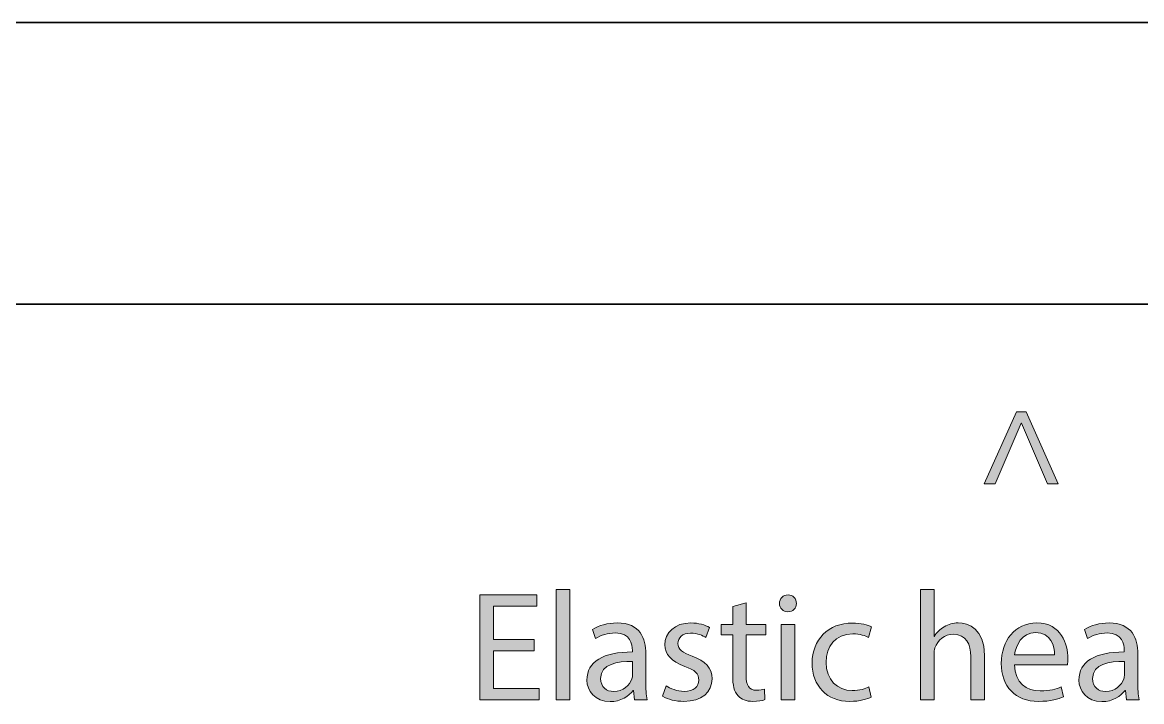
# Model space of a CAD drawing. Header units: inches. Extents: x 17 to 980, y -926 to -230.
# Drawn here: x 264.3 to 368.9, y -794.4 to -730.9 of the extents above; entities that cross this region are included whole.
import ezdxf

# ---------------------------------------------------------------- set-up
doc = ezdxf.new("R2010")
doc.units = ezdxf.units.IN
doc.header["$MEASUREMENT"] = 0
doc.layers.add('Layer 1', color=7, linetype='Continuous')

# ---------------------------------------------------------------- blocks, each defined once
blk = doc.blocks.new('block 6')
at = {"layer": 'Layer 1', "true_color": 0x231f20}
h = blk.add_hatch(color=179, dxfattribs=at)
h.dxf.hatch_style = 2
h.paths.add_polyline_path([(360.08, -774.04), (357.65, -768.39), (357.62, -768.39), (355.19, -774.04), (354.18, -774.04), (357.19, -767.33), (358.09, -767.33), (361.1, -774.04)])
h = blk.add_hatch(color=179, dxfattribs=at)
h.dxf.hatch_style = 2
h.paths.add_polyline_path([(314.18, -783.92), (315.46, -783.92), (315.46, -794.25), (314.18, -794.25)])
h = blk.add_hatch(color=179, dxfattribs=at)
h.dxf.hatch_style = 2
edge = h.paths.add_edge_path()
edge.add_spline(control_points=[(348.22, -783.92), (348.22, -783.92), (349.5, -783.92), (349.5, -783.92), (349.5, -783.92), (349.5, -788.31), (349.5, -788.31), (349.5, -788.31), (349.53, -788.31), (349.53, -788.31), (349.73, -787.95), (350.05, -787.63), (350.44, -787.41), (350.82, -787.19), (351.27, -787.05), (351.75, -787.05), (352.7, -787.05), (354.21, -787.63), (354.21, -790.06), (354.21, -790.06), (354.21, -794.25), (354.21, -794.25), (354.21, -794.25), (352.93, -794.25), (352.93, -794.25), (352.93, -794.25), (352.93, -790.2), (352.93, -790.2), (352.93, -789.07), (352.51, -788.11), (351.3, -788.11), (350.47, -788.11), (349.82, -788.69), (349.58, -789.39), (349.51, -789.56), (349.5, -789.75), (349.5, -790), (349.5, -790), (349.5, -794.25), (349.5, -794.25), (349.5, -794.25), (348.22, -794.25), (348.22, -794.25), (348.22, -794.25), (348.22, -783.92), (348.22, -783.92)], knot_values=[0, 0, 0, 0, 1, 1, 1, 2, 2, 2, 3, 3, 3, 4, 4, 4, 5, 5, 5, 6, 6, 6, 7, 7, 7, 8, 8, 8, 9, 9, 9, 10, 10, 10, 11, 11, 11, 12, 12, 12, 13, 13, 13, 14, 14, 14, 15, 15, 15, 15], degree=3, periodic=1)
h = blk.add_hatch(color=179, dxfattribs=at)
h.dxf.hatch_style = 2
h.paths.add_polyline_path([(312.14, -789.65), (308.33, -789.65), (308.33, -793.19), (312.58, -793.19), (312.58, -794.25), (307.06, -794.25), (307.06, -784.44), (312.36, -784.44), (312.36, -785.5), (308.33, -785.5), (308.33, -788.6), (312.14, -788.6)])
h = blk.add_hatch(color=179, dxfattribs=at)
h.dxf.hatch_style = 2
edge = h.paths.add_edge_path()
edge.add_spline(control_points=[(331.93, -785.18), (331.93, -785.18), (331.93, -787.21), (331.93, -787.21), (331.93, -787.21), (333.77, -787.21), (333.77, -787.21), (333.77, -787.21), (333.77, -788.18), (333.77, -788.18), (333.77, -788.18), (331.93, -788.18), (331.93, -788.18), (331.93, -788.18), (331.93, -791.98), (331.93, -791.98), (331.93, -792.85), (332.18, -793.35), (332.89, -793.35), (333.23, -793.35), (333.48, -793.3), (333.64, -793.26), (333.64, -793.26), (333.69, -794.22), (333.69, -794.22), (333.45, -794.32), (333.05, -794.39), (332.56, -794.39), (331.96, -794.39), (331.48, -794.21), (331.18, -793.86), (330.81, -793.48), (330.68, -792.85), (330.68, -792.02), (330.68, -792.02), (330.68, -788.18), (330.68, -788.18), (330.68, -788.18), (329.59, -788.18), (329.59, -788.18), (329.59, -788.18), (329.59, -787.21), (329.59, -787.21), (329.59, -787.21), (330.68, -787.21), (330.68, -787.21), (330.68, -787.21), (330.68, -785.52), (330.68, -785.52), (330.68, -785.52), (331.93, -785.18), (331.93, -785.18)], knot_values=[0, 0, 0, 0, 1, 1, 1, 2, 2, 2, 3, 3, 3, 4, 4, 4, 5, 5, 5, 6, 6, 6, 7, 7, 7, 8, 8, 8, 9, 9, 9, 10, 10, 10, 11, 11, 11, 12, 12, 12, 13, 13, 13, 14, 14, 14, 15, 15, 15, 16, 16, 16, 17, 17, 17, 17], degree=3, periodic=1)
h = blk.add_hatch(color=179, dxfattribs=at)
h.dxf.hatch_style = 2
edge = h.paths.add_edge_path()
edge.add_spline(control_points=[(336.63, -785.23), (336.65, -785.66), (336.33, -786.01), (335.82, -786.01), (335.37, -786.01), (335.05, -785.66), (335.05, -785.23), (335.05, -784.78), (335.38, -784.43), (335.85, -784.43), (336.33, -784.43), (336.63, -784.78), (336.63, -785.23)], knot_values=[0, 0, 0, 0, 1, 1, 1, 2, 2, 2, 3, 3, 3, 4, 4, 4, 4], degree=3, periodic=1)
h.paths.add_polyline_path([(335.21, -794.25), (335.21, -787.21), (336.49, -787.21), (336.49, -794.25)])
h = blk.add_hatch(color=179, dxfattribs=at)
h.dxf.hatch_style = 2
edge = h.paths.add_edge_path()
edge.add_spline(control_points=[(321.51, -794.25), (321.51, -794.25), (321.41, -793.36), (321.41, -793.36), (321.41, -793.36), (321.37, -793.36), (321.37, -793.36), (320.98, -793.91), (320.22, -794.41), (319.22, -794.41), (317.79, -794.41), (317.06, -793.4), (317.06, -792.39), (317.06, -790.68), (318.58, -789.75), (321.3, -789.77), (321.3, -789.77), (321.3, -789.62), (321.3, -789.62), (321.3, -789.04), (321.14, -787.99), (319.7, -787.99), (319.04, -787.99), (318.36, -788.2), (317.86, -788.52), (317.86, -788.52), (317.57, -787.67), (317.57, -787.67), (318.15, -787.29), (319, -787.05), (319.88, -787.05), (322.04, -787.05), (322.56, -788.52), (322.56, -789.93), (322.56, -789.93), (322.56, -792.56), (322.56, -792.56), (322.56, -793.17), (322.59, -793.77), (322.68, -794.25), (322.68, -794.25), (321.51, -794.25), (321.51, -794.25)], knot_values=[0, 0, 0, 0, 1, 1, 1, 2, 2, 2, 3, 3, 3, 4, 4, 4, 5, 5, 5, 6, 6, 6, 7, 7, 7, 8, 8, 8, 9, 9, 9, 10, 10, 10, 11, 11, 11, 12, 12, 12, 13, 13, 13, 14, 14, 14, 14], degree=3, periodic=1)
edge = h.paths.add_edge_path()
edge.add_spline(control_points=[(321.32, -790.65), (319.93, -790.63), (318.34, -790.87), (318.34, -792.24), (318.34, -793.07), (318.9, -793.46), (319.55, -793.46), (320.47, -793.46), (321.05, -792.88), (321.25, -792.28), (321.3, -792.15), (321.32, -792.01), (321.32, -791.88), (321.32, -791.88), (321.32, -790.65), (321.32, -790.65)], knot_values=[0, 0, 0, 0, 1, 1, 1, 2, 2, 2, 3, 3, 3, 4, 4, 4, 5, 5, 5, 5], degree=3, periodic=1)
h = blk.add_hatch(color=179, dxfattribs=at)
h.dxf.hatch_style = 2
edge = h.paths.add_edge_path()
edge.add_spline(control_points=[(324.45, -792.94), (324.83, -793.19), (325.5, -793.45), (326.14, -793.45), (327.07, -793.45), (327.51, -792.98), (327.51, -792.4), (327.51, -791.79), (327.15, -791.46), (326.2, -791.11), (324.93, -790.65), (324.34, -789.96), (324.34, -789.11), (324.34, -787.98), (325.25, -787.05), (326.77, -787.05), (327.48, -787.05), (328.11, -787.25), (328.5, -787.48), (328.5, -787.48), (328.18, -788.41), (328.18, -788.41), (327.9, -788.24), (327.39, -788.01), (326.74, -788.01), (325.98, -788.01), (325.56, -788.44), (325.56, -788.97), (325.56, -789.55), (325.98, -789.81), (326.9, -790.16), (328.12, -790.63), (328.75, -791.24), (328.75, -792.28), (328.75, -793.52), (327.79, -794.39), (326.11, -794.39), (325.34, -794.39), (324.63, -794.21), (324.13, -793.91), (324.13, -793.91), (324.45, -792.94), (324.45, -792.94)], knot_values=[0, 0, 0, 0, 1, 1, 1, 2, 2, 2, 3, 3, 3, 4, 4, 4, 5, 5, 5, 6, 6, 6, 7, 7, 7, 8, 8, 8, 9, 9, 9, 10, 10, 10, 11, 11, 11, 12, 12, 12, 13, 13, 13, 14, 14, 14, 14], degree=3, periodic=1)
h = blk.add_hatch(color=179, dxfattribs=at)
h.dxf.hatch_style = 2
edge = h.paths.add_edge_path()
edge.add_spline(control_points=[(343.63, -793.99), (343.3, -794.16), (342.56, -794.39), (341.61, -794.39), (339.49, -794.39), (338.1, -792.95), (338.1, -790.8), (338.1, -788.63), (339.59, -787.06), (341.89, -787.06), (342.64, -787.06), (343.31, -787.25), (343.66, -787.42), (343.66, -787.42), (343.37, -788.41), (343.37, -788.41), (343.07, -788.24), (342.58, -788.08), (341.89, -788.08), (340.27, -788.08), (339.4, -789.27), (339.4, -790.74), (339.4, -792.37), (340.45, -793.38), (341.84, -793.38), (342.57, -793.38), (343.05, -793.19), (343.41, -793.03), (343.41, -793.03), (343.63, -793.99), (343.63, -793.99)], knot_values=[0, 0, 0, 0, 1, 1, 1, 2, 2, 2, 3, 3, 3, 4, 4, 4, 5, 5, 5, 6, 6, 6, 7, 7, 7, 8, 8, 8, 9, 9, 9, 10, 10, 10, 10], degree=3, periodic=1)
h = blk.add_hatch(color=179, dxfattribs=at)
h.dxf.hatch_style = 2
edge = h.paths.add_edge_path()
edge.add_spline(control_points=[(357.01, -790.96), (357.04, -792.69), (358.14, -793.4), (359.42, -793.4), (360.34, -793.4), (360.89, -793.24), (361.37, -793.04), (361.37, -793.04), (361.59, -793.96), (361.59, -793.96), (361.14, -794.16), (360.37, -794.39), (359.25, -794.39), (357.08, -794.39), (355.78, -792.97), (355.78, -790.84), (355.78, -788.72), (357.04, -787.05), (359.09, -787.05), (361.39, -787.05), (362, -789.07), (362, -790.36), (362, -790.63), (361.97, -790.83), (361.95, -790.96), (361.95, -790.96), (357.01, -790.96), (357.01, -790.96)], knot_values=[0, 0, 0, 0, 1, 1, 1, 2, 2, 2, 3, 3, 3, 4, 4, 4, 5, 5, 5, 6, 6, 6, 7, 7, 7, 8, 8, 8, 9, 9, 9, 9], degree=3, periodic=1)
edge = h.paths.add_edge_path()
edge.add_spline(control_points=[(360.76, -790.04), (360.77, -789.23), (360.43, -787.96), (358.98, -787.96), (357.69, -787.96), (357.12, -789.16), (357.02, -790.04), (357.02, -790.04), (360.76, -790.04), (360.76, -790.04)], knot_values=[0, 0, 0, 0, 1, 1, 1, 2, 2, 2, 3, 3, 3, 3], degree=3, periodic=1)
h = blk.add_hatch(color=179, dxfattribs=at)
h.dxf.hatch_style = 2
edge = h.paths.add_edge_path()
edge.add_spline(control_points=[(367.48, -794.25), (367.48, -794.25), (367.38, -793.36), (367.38, -793.36), (367.38, -793.36), (367.34, -793.36), (367.34, -793.36), (366.94, -793.91), (366.19, -794.41), (365.18, -794.41), (363.76, -794.41), (363.03, -793.4), (363.03, -792.39), (363.03, -790.68), (364.54, -789.75), (367.26, -789.77), (367.26, -789.77), (367.26, -789.62), (367.26, -789.62), (367.26, -789.04), (367.11, -787.99), (365.66, -787.99), (365.01, -787.99), (364.33, -788.2), (363.83, -788.52), (363.83, -788.52), (363.54, -787.67), (363.54, -787.67), (364.12, -787.29), (364.97, -787.05), (365.85, -787.05), (368.01, -787.05), (368.53, -788.52), (368.53, -789.93), (368.53, -789.93), (368.53, -792.56), (368.53, -792.56), (368.53, -793.17), (368.56, -793.77), (368.65, -794.25), (368.65, -794.25), (367.48, -794.25), (367.48, -794.25)], knot_values=[0, 0, 0, 0, 1, 1, 1, 2, 2, 2, 3, 3, 3, 4, 4, 4, 5, 5, 5, 6, 6, 6, 7, 7, 7, 8, 8, 8, 9, 9, 9, 10, 10, 10, 11, 11, 11, 12, 12, 12, 13, 13, 13, 14, 14, 14, 14], degree=3, periodic=1)
edge = h.paths.add_edge_path()
edge.add_spline(control_points=[(367.29, -790.65), (365.9, -790.63), (364.31, -790.87), (364.31, -792.24), (364.31, -793.07), (364.86, -793.46), (365.52, -793.46), (366.44, -793.46), (367.02, -792.88), (367.22, -792.28), (367.26, -792.15), (367.29, -792.01), (367.29, -791.88), (367.29, -791.88), (367.29, -790.65), (367.29, -790.65)], knot_values=[0, 0, 0, 0, 1, 1, 1, 2, 2, 2, 3, 3, 3, 4, 4, 4, 5, 5, 5, 5], degree=3, periodic=1)
at = {"layer": 'Layer 1', "lineweight": 0}
for points in [[(360.08, -774.04), (357.65, -768.39), (357.62, -768.39), (355.19, -774.04), (354.18, -774.04), (357.19, -767.33), (358.09, -767.33), (361.1, -774.04), (360.08, -774.04)], [(314.18, -783.92), (315.46, -783.92), (315.46, -794.25), (314.18, -794.25), (314.18, -783.92)], [(312.14, -789.65), (308.33, -789.65), (308.33, -793.19), (312.58, -793.19), (312.58, -794.25), (307.06, -794.25), (307.06, -784.44), (312.36, -784.44), (312.36, -785.5), (308.33, -785.5), (308.33, -788.6), (312.14, -788.6), (312.14, -789.65)], [(335.21, -794.25), (335.21, -787.21), (336.49, -787.21), (336.49, -794.25), (335.21, -794.25)]]:
    blk.add_lwpolyline(points, dxfattribs=at)
for points, knots in [([(348.22, -783.92), (348.22, -783.92), (349.5, -783.92), (349.5, -783.92), (349.5, -783.92), (349.5, -788.31), (349.5, -788.31), (349.5, -788.31), (349.53, -788.31), (349.53, -788.31), (349.73, -787.95), (350.05, -787.63), (350.44, -787.41), (350.82, -787.19), (351.27, -787.05), (351.75, -787.05), (352.7, -787.05), (354.21, -787.63), (354.21, -790.06), (354.21, -790.06), (354.21, -794.25), (354.21, -794.25), (354.21, -794.25), (352.93, -794.25), (352.93, -794.25), (352.93, -794.25), (352.93, -790.2), (352.93, -790.2), (352.93, -789.07), (352.51, -788.11), (351.3, -788.11), (350.47, -788.11), (349.82, -788.69), (349.58, -789.39), (349.51, -789.56), (349.5, -789.75), (349.5, -790), (349.5, -790), (349.5, -794.25), (349.5, -794.25), (349.5, -794.25), (348.22, -794.25), (348.22, -794.25), (348.22, -794.25), (348.22, -783.92), (348.22, -783.92)], [0, 0, 0, 0, 1, 1, 1, 2, 2, 2, 3, 3, 3, 4, 4, 4, 5, 5, 5, 6, 6, 6, 7, 7, 7, 8, 8, 8, 9, 9, 9, 10, 10, 10, 11, 11, 11, 12, 12, 12, 13, 13, 13, 14, 14, 14, 15, 15, 15, 15]), ([(331.93, -785.18), (331.93, -785.18), (331.93, -787.21), (331.93, -787.21), (331.93, -787.21), (333.77, -787.21), (333.77, -787.21), (333.77, -787.21), (333.77, -788.18), (333.77, -788.18), (333.77, -788.18), (331.93, -788.18), (331.93, -788.18), (331.93, -788.18), (331.93, -791.98), (331.93, -791.98), (331.93, -792.85), (332.18, -793.35), (332.89, -793.35), (333.23, -793.35), (333.48, -793.3), (333.64, -793.26), (333.64, -793.26), (333.69, -794.22), (333.69, -794.22), (333.45, -794.32), (333.05, -794.39), (332.56, -794.39), (331.96, -794.39), (331.48, -794.21), (331.18, -793.86), (330.81, -793.48), (330.68, -792.85), (330.68, -792.02), (330.68, -792.02), (330.68, -788.18), (330.68, -788.18), (330.68, -788.18), (329.59, -788.18), (329.59, -788.18), (329.59, -788.18), (329.59, -787.21), (329.59, -787.21), (329.59, -787.21), (330.68, -787.21), (330.68, -787.21), (330.68, -787.21), (330.68, -785.52), (330.68, -785.52), (330.68, -785.52), (331.93, -785.18), (331.93, -785.18)], [0, 0, 0, 0, 1, 1, 1, 2, 2, 2, 3, 3, 3, 4, 4, 4, 5, 5, 5, 6, 6, 6, 7, 7, 7, 8, 8, 8, 9, 9, 9, 10, 10, 10, 11, 11, 11, 12, 12, 12, 13, 13, 13, 14, 14, 14, 15, 15, 15, 16, 16, 16, 17, 17, 17, 17]), ([(336.63, -785.23), (336.65, -785.66), (336.33, -786.01), (335.82, -786.01), (335.37, -786.01), (335.05, -785.66), (335.05, -785.23), (335.05, -784.78), (335.38, -784.43), (335.85, -784.43), (336.33, -784.43), (336.63, -784.78), (336.63, -785.23)], [0, 0, 0, 0, 1, 1, 1, 2, 2, 2, 3, 3, 3, 4, 4, 4, 4]), ([(321.51, -794.25), (321.51, -794.25), (321.41, -793.36), (321.41, -793.36), (321.41, -793.36), (321.37, -793.36), (321.37, -793.36), (320.98, -793.91), (320.22, -794.41), (319.22, -794.41), (317.79, -794.41), (317.06, -793.4), (317.06, -792.39), (317.06, -790.68), (318.58, -789.75), (321.3, -789.77), (321.3, -789.77), (321.3, -789.62), (321.3, -789.62), (321.3, -789.04), (321.14, -787.99), (319.7, -787.99), (319.04, -787.99), (318.36, -788.2), (317.86, -788.52), (317.86, -788.52), (317.57, -787.67), (317.57, -787.67), (318.15, -787.29), (319, -787.05), (319.88, -787.05), (322.04, -787.05), (322.56, -788.52), (322.56, -789.93), (322.56, -789.93), (322.56, -792.56), (322.56, -792.56), (322.56, -793.17), (322.59, -793.77), (322.68, -794.25), (322.68, -794.25), (321.51, -794.25), (321.51, -794.25)], [0, 0, 0, 0, 1, 1, 1, 2, 2, 2, 3, 3, 3, 4, 4, 4, 5, 5, 5, 6, 6, 6, 7, 7, 7, 8, 8, 8, 9, 9, 9, 10, 10, 10, 11, 11, 11, 12, 12, 12, 13, 13, 13, 14, 14, 14, 14]), ([(324.45, -792.94), (324.83, -793.19), (325.5, -793.45), (326.14, -793.45), (327.07, -793.45), (327.51, -792.98), (327.51, -792.4), (327.51, -791.79), (327.15, -791.46), (326.2, -791.11), (324.93, -790.65), (324.34, -789.96), (324.34, -789.11), (324.34, -787.98), (325.25, -787.05), (326.77, -787.05), (327.48, -787.05), (328.11, -787.25), (328.5, -787.48), (328.5, -787.48), (328.18, -788.41), (328.18, -788.41), (327.9, -788.24), (327.39, -788.01), (326.74, -788.01), (325.98, -788.01), (325.56, -788.44), (325.56, -788.97), (325.56, -789.55), (325.98, -789.81), (326.9, -790.16), (328.12, -790.63), (328.75, -791.24), (328.75, -792.28), (328.75, -793.52), (327.79, -794.39), (326.11, -794.39), (325.34, -794.39), (324.63, -794.21), (324.13, -793.91), (324.13, -793.91), (324.45, -792.94), (324.45, -792.94)], [0, 0, 0, 0, 1, 1, 1, 2, 2, 2, 3, 3, 3, 4, 4, 4, 5, 5, 5, 6, 6, 6, 7, 7, 7, 8, 8, 8, 9, 9, 9, 10, 10, 10, 11, 11, 11, 12, 12, 12, 13, 13, 13, 14, 14, 14, 14]), ([(343.63, -793.99), (343.3, -794.16), (342.56, -794.39), (341.61, -794.39), (339.49, -794.39), (338.1, -792.95), (338.1, -790.8), (338.1, -788.63), (339.59, -787.06), (341.89, -787.06), (342.64, -787.06), (343.31, -787.25), (343.66, -787.42), (343.66, -787.42), (343.37, -788.41), (343.37, -788.41), (343.07, -788.24), (342.58, -788.08), (341.89, -788.08), (340.27, -788.08), (339.4, -789.27), (339.4, -790.74), (339.4, -792.37), (340.45, -793.38), (341.84, -793.38), (342.57, -793.38), (343.05, -793.19), (343.41, -793.03), (343.41, -793.03), (343.63, -793.99), (343.63, -793.99)], [0, 0, 0, 0, 1, 1, 1, 2, 2, 2, 3, 3, 3, 4, 4, 4, 5, 5, 5, 6, 6, 6, 7, 7, 7, 8, 8, 8, 9, 9, 9, 10, 10, 10, 10]), ([(357.01, -790.96), (357.04, -792.69), (358.14, -793.4), (359.42, -793.4), (360.34, -793.4), (360.89, -793.24), (361.37, -793.04), (361.37, -793.04), (361.59, -793.96), (361.59, -793.96), (361.14, -794.16), (360.37, -794.39), (359.25, -794.39), (357.08, -794.39), (355.78, -792.97), (355.78, -790.84), (355.78, -788.72), (357.04, -787.05), (359.09, -787.05), (361.39, -787.05), (362, -789.07), (362, -790.36), (362, -790.63), (361.97, -790.83), (361.95, -790.96), (361.95, -790.96), (357.01, -790.96), (357.01, -790.96)], [0, 0, 0, 0, 1, 1, 1, 2, 2, 2, 3, 3, 3, 4, 4, 4, 5, 5, 5, 6, 6, 6, 7, 7, 7, 8, 8, 8, 9, 9, 9, 9]), ([(367.48, -794.25), (367.48, -794.25), (367.38, -793.36), (367.38, -793.36), (367.38, -793.36), (367.34, -793.36), (367.34, -793.36), (366.94, -793.91), (366.19, -794.41), (365.18, -794.41), (363.76, -794.41), (363.03, -793.4), (363.03, -792.39), (363.03, -790.68), (364.54, -789.75), (367.26, -789.77), (367.26, -789.77), (367.26, -789.62), (367.26, -789.62), (367.26, -789.04), (367.11, -787.99), (365.66, -787.99), (365.01, -787.99), (364.33, -788.2), (363.83, -788.52), (363.83, -788.52), (363.54, -787.67), (363.54, -787.67), (364.12, -787.29), (364.97, -787.05), (365.85, -787.05), (368.01, -787.05), (368.53, -788.52), (368.53, -789.93), (368.53, -789.93), (368.53, -792.56), (368.53, -792.56), (368.53, -793.17), (368.56, -793.77), (368.65, -794.25), (368.65, -794.25), (367.48, -794.25), (367.48, -794.25)], [0, 0, 0, 0, 1, 1, 1, 2, 2, 2, 3, 3, 3, 4, 4, 4, 5, 5, 5, 6, 6, 6, 7, 7, 7, 8, 8, 8, 9, 9, 9, 10, 10, 10, 11, 11, 11, 12, 12, 12, 13, 13, 13, 14, 14, 14, 14]), ([(360.76, -790.04), (360.77, -789.23), (360.43, -787.96), (358.98, -787.96), (357.69, -787.96), (357.12, -789.16), (357.02, -790.04), (357.02, -790.04), (360.76, -790.04), (360.76, -790.04)], [0, 0, 0, 0, 1, 1, 1, 2, 2, 2, 3, 3, 3, 3]), ([(321.32, -790.65), (319.93, -790.63), (318.34, -790.87), (318.34, -792.24), (318.34, -793.07), (318.9, -793.46), (319.55, -793.46), (320.47, -793.46), (321.05, -792.88), (321.25, -792.28), (321.3, -792.15), (321.32, -792.01), (321.32, -791.88), (321.32, -791.88), (321.32, -790.65), (321.32, -790.65)], [0, 0, 0, 0, 1, 1, 1, 2, 2, 2, 3, 3, 3, 4, 4, 4, 5, 5, 5, 5]), ([(367.29, -790.65), (365.9, -790.63), (364.31, -790.87), (364.31, -792.24), (364.31, -793.07), (364.86, -793.46), (365.52, -793.46), (366.44, -793.46), (367.02, -792.88), (367.22, -792.28), (367.26, -792.15), (367.29, -792.01), (367.29, -791.88), (367.29, -791.88), (367.29, -790.65), (367.29, -790.65)], [0, 0, 0, 0, 1, 1, 1, 2, 2, 2, 3, 3, 3, 4, 4, 4, 5, 5, 5, 5])]:
    blk.add_open_spline(points, degree=3, knots=knots, dxfattribs=at)

msp = doc.modelspace()

# ---------------------------------------------------------------- linework, layer by layer
at = {"layer": 'Layer 1', "color": 179, "lineweight": 35, "true_color": 0x231f20}
msp.add_open_spline([(568.77, -757.26), (568.77, -757.26), (146.51, -757.26), (146.51, -757.26), (144.86, -757.26), (143.51, -755.92), (143.51, -754.26), (143.51, -754.26), (143.51, -733.91), (143.51, -733.91), (143.51, -732.25), (144.86, -730.91), (146.51, -730.91), (146.51, -730.91), (568.77, -730.91), (568.77, -730.91), (570.42, -730.91), (571.77, -732.25), (571.77, -733.91), (571.77, -733.91), (571.77, -754.26), (571.77, -754.26), (571.77, -755.92), (570.42, -757.26), (568.77, -757.26)], degree=3, knots=[0, 0, 0, 0, 1, 1, 1, 2, 2, 2, 3, 3, 3, 4, 4, 4, 5, 5, 5, 6, 6, 6, 7, 7, 7, 8, 8, 8, 8], dxfattribs=at)

# ---------------------------------------------------------------- block references
at = {"layer": 'Layer 1'}
msp.add_blockref('block 6', (0, 0), dxfattribs=at)

doc.saveas('drawing.dxf')
